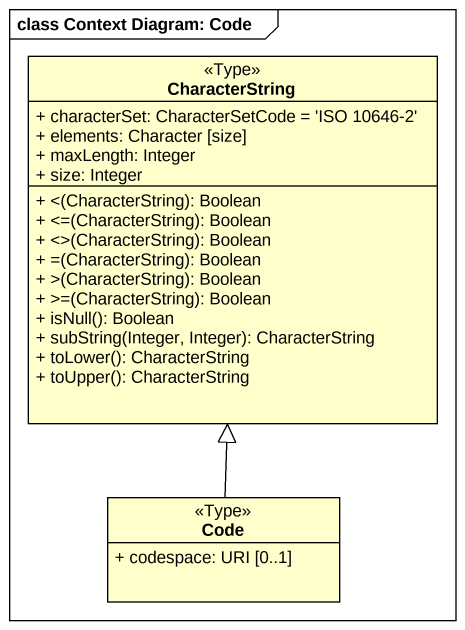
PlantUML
@startuml
mainframe class Context Diagram: Code
hide circle
hide empty members
skinparam classAttributeIconSize 0
class CharacterString <<Type>> {
  + characterSet: CharacterSetCode = 'ISO 10646-2'
  + elements: Character [size]
  + maxLength: Integer
  + size: Integer
  + <(CharacterString): Boolean
  + <=(CharacterString): Boolean
  + <>(CharacterString): Boolean
  + =(CharacterString): Boolean
  + >(CharacterString): Boolean
  + >=(CharacterString): Boolean
  + isNull(): Boolean
  + subString(Integer, Integer): CharacterString
  + toLower(): CharacterString
  + toUpper(): CharacterString
}
class Code <<Type>> {
  + codespace: URI [0..1]
}
Code -up-|> CharacterString
@enduml
